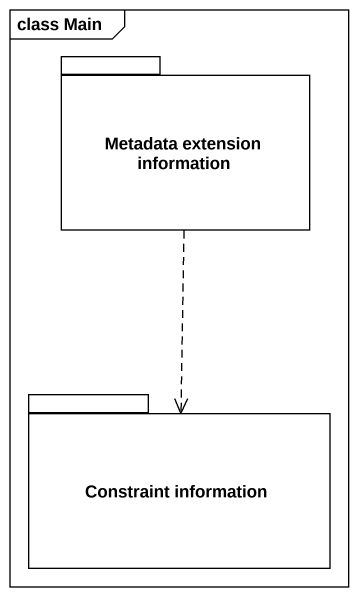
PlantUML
@startuml
mainframe class Main
package "Metadata extension information" as Metadata_extension #FFFFFF {
}
package "Constraint information" as Constraint_information #FFFFFF {
}
Metadata_extension ..> Constraint_information
@enduml
